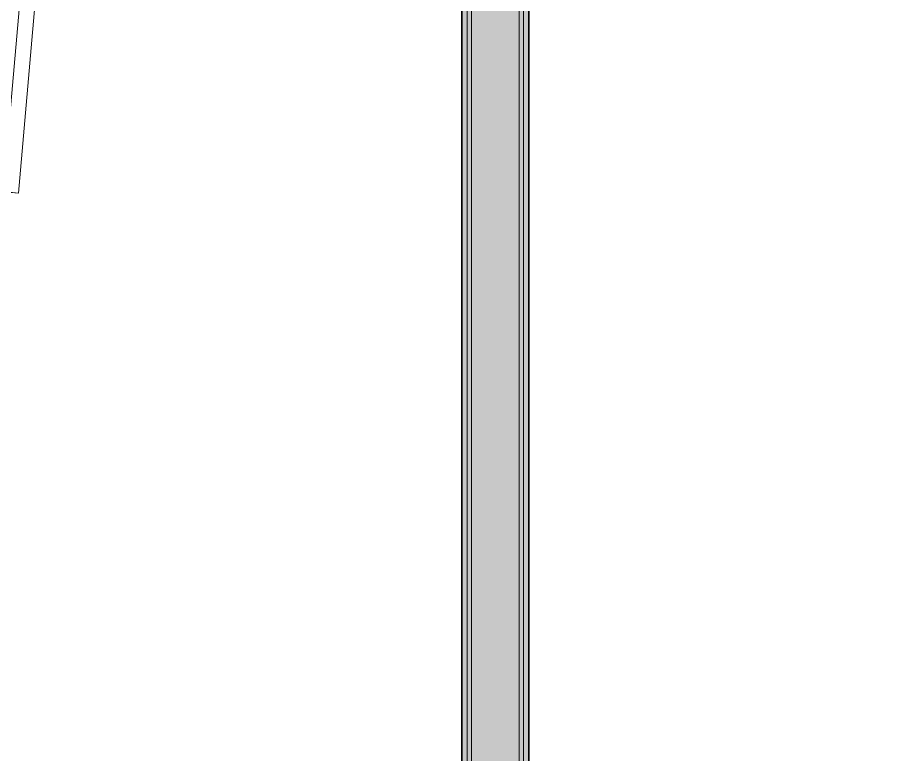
# Model space of a CAD drawing. Header units: inches. Extents: x 6 to 8416, y -388 to 6104.
# Drawn here: x 7645.9 to 7746.6, y 393.8 to 478.9 of the extents above; entities that cross this region are included whole.
import ezdxf

# ---------------------------------------------------------------- set-up
doc = ezdxf.new("R2010")
doc.units = ezdxf.units.IN
doc.header["$MEASUREMENT"] = 0
for name, color, linetype, lineweight in [('A-DOOR', 31, 'Continuous', 18), ('A-ROOM', 32, 'Continuous', 13), ('A-WALL', 113, 'Continuous', 25), ('A-WALL-PATT', 111, 'Continuous', 35), ('I-WALL', 2, 'Continuous', 25)]:
    doc.layers.add(name, color=color, linetype=linetype, lineweight=lineweight)

# ---------------------------------------------------------------- blocks, each defined once
blk = doc.blocks.new('Double-Flush-ICC ADA-AM - 72_ x 84_-20-17644370-LEVEL 3 - PLAN Copy 1 Copy 1')
at = {"layer": 'A-DOOR'}
for p, q in [((-71.71, 8.51), (-71.86, 6.76)), ((-35.85, 5.37), (-71.71, 8.51)), ((-36, 3.62), (-71.86, 6.76))]:
    blk.add_line(p, q, dxfattribs=at)
at = {"layer": 'A-DOOR', "lineweight": 9}
blk.add_arc((-36, 3.62), 36, 360, 175, dxfattribs=at)

msp = doc.modelspace()

# ---------------------------------------------------------------- hatches: boundary and pattern name
at = {"layer": 'A-WALL-PATT'}
for points in [[(7704.29033733, 274.56077679), (7704.29033733, 578.93577679), (7703.79033733, 578.93577679), (7703.79033733, 274.56077679)], [(7704.29033733, 275.18577679), (7704.91533733, 275.18577679), (7704.91533733, 578.93577679), (7704.29033733, 578.93577679), (7704.29033733, 291.74806081)]]:
    msp.add_hatch(color=10, dxfattribs=at).paths.add_polyline_path(points)
at = {"layer": 'A-WALL-PATT', "lineweight": 25}
h = msp.add_hatch(color=10, dxfattribs=at)
h.paths.add_polyline_path([(7697.16533733, 269.18577679), (7697.79033733, 269.18577679), (7697.79033733, 483.06077679), (7697.16533733, 483.06077679), (7697.16533733, 272.06631081)])
h.paths.add_polyline_path([(7697.16533733, 488.56077679), (7697.79030136, 488.56556081), (7697.79033733, 572.81077679), (7697.16533733, 572.81077679), (7697.16533733, 488.56556081)])
at = {"layer": 'I-WALL'}
msp.add_hatch(color=10, dxfattribs=at).paths.add_polyline_path([(7698.29033733, 268.06077679), (7703.79033733, 268.06077679), (7703.79033733, 578.31077679), (7698.29033733, 578.31077679), (7698.29033733, 268.56077679)])
h = msp.add_hatch(color=10, dxfattribs=at)
h.paths.add_polyline_path([(7697.79033733, 268.56077679), (7698.29033733, 268.56077679), (7698.29033733, 483.06077679), (7697.79033733, 483.06077679), (7697.79033733, 269.18577679)])
h.paths.add_polyline_path([(7697.79033733, 488.56077679), (7698.29033733, 488.56556081), (7698.29033733, 572.81077679), (7697.79033733, 572.81077679), (7697.79036572, 488.56556081)])

# ---------------------------------------------------------------- linework, layer by layer
at = {"layer": 'A-ROOM', "lineweight": 9, "flags": 128}
for points in [[(7146.66533733, 1507.18577679), (7492.29033733, 1507.18577679), (7495.97814332, 1507.18577679), (7587.41533733, 1507.18577679), (7587.41533733, 1374.56077679), (7587.41533733, 1338.43577679), (7587.41533733, 922.62327679), (7587.41533733, 914.56077679), (7587.41533733, 826.31077679), (7587.41533733, 727.12327679), (7587.41533733, 592.68577679), (7587.54033733, 592.68577679), (7587.54033733, 376.68577679), (7581.79033733, 376.68577679), (7581.79033733, 269.18577679), (7697.16533733, 269.18577679), (7697.16533733, 482.43577679), (7649.16533733, 482.43577679), (7649.16533733, 575.31077679), (7649.16533733, 652.93577679), (7649.16533733, 829.81077679), (7649.16533733, 1030.81077679), (7649.16533733, 1568.93577679), (6922.04033733, 1568.93577679)], [(7656.41533733, 652.93577679), (7656.41533733, 578.93577679), (7704.91533733, 578.93577679), (7704.91533733, 485.81077679), (7704.91533733, 275.18577679), (7862.66533733, 275.18577679), (7862.66533733, 273.18577679), (7989.54033733, 273.18577679), (7989.54033733, 623.31077679)]]:
    msp.add_lwpolyline(points, dxfattribs=at)
at = {"layer": 'A-WALL', "lineweight": 9}
for p, q in [((7703.79033733, 578.93577679), (7703.79033733, 274.56077679)), ((7704.29033733, 274.56077679), (7704.29033733, 578.93577679)), ((7697.79033733, 268.56077679), (7697.79033733, 483.06077679)), ((7698.29033733, 268.06077679), (7698.29033733, 483.06077679))]:
    msp.add_line(p, q, dxfattribs=at)
at = {"layer": 'I-WALL', "lineweight": 35}
for p, q in [((7704.91533733, 275.18577679), (7704.91533733, 578.93577679)), ((7697.16533733, 482.43577679), (7697.16533733, 269.18577679))]:
    msp.add_line(p, q, dxfattribs=at)

# ---------------------------------------------------------------- block references
at = {"layer": 'A-DOOR', "rotation": 90}
msp.add_blockref('Double-Flush-ICC ADA-AM - 72_ x 84_-20-17644370-LEVEL 3 - PLAN Copy 1 Copy 1', (7652.79033733, 530.43577679), dxfattribs=at)

doc.saveas('drawing.dxf')
